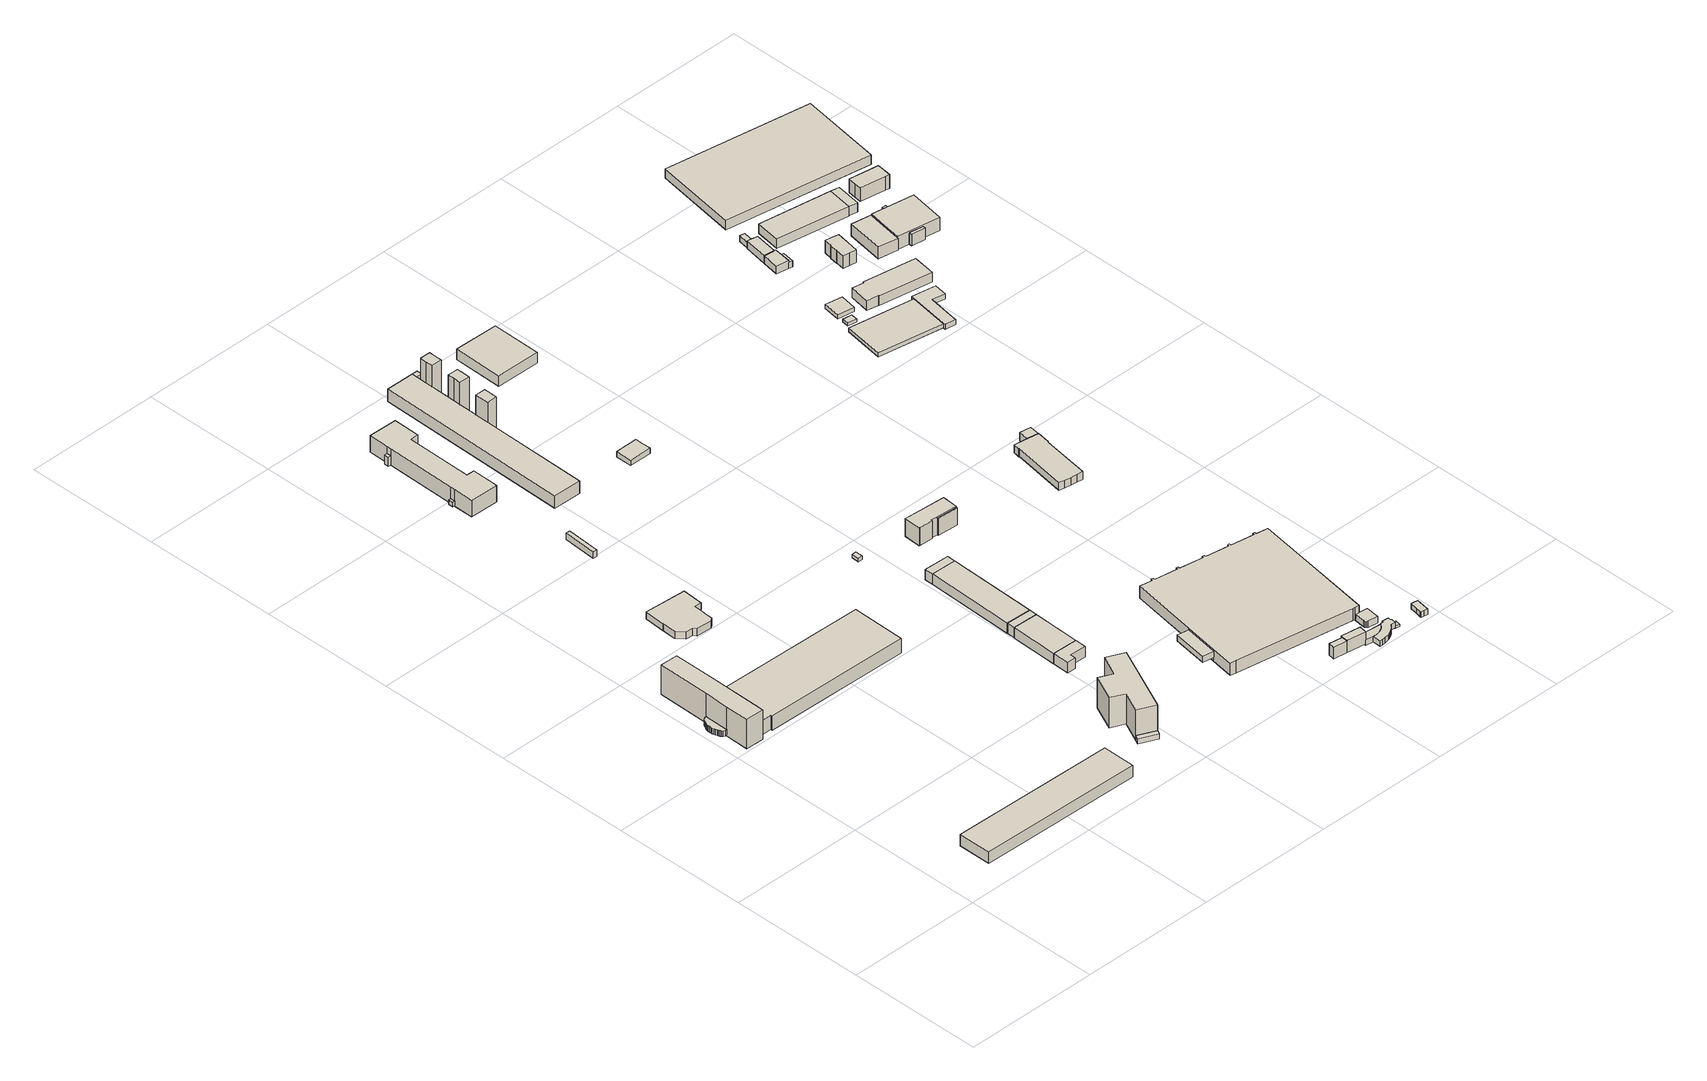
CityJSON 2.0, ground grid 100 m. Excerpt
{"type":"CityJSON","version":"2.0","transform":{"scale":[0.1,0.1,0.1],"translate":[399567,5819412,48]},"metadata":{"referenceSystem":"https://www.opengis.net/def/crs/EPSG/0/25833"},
"CityObjects":{
"building1":{"type":"Building","attributes":{"Gemeindeschluessel":"11000010","BezugspunktDach":"2200","function":"31001_2100","measuredHeight":8.71,"storeysAboveGround":2},"address":[{"country":"Germany","locality":"Berlin","thoroughfareNumber":"42A (1)","thoroughfareName":"Rhinstraße"}],"geometry":[{"type":"Solid","lod":"1","boundaries":[[[[0,1,2,3]],[[4,5,6,7]],[[4,7,3,2]],[[5,4,2,1]],[[6,5,1,0]],[[7,6,0,3]]]]}]},
"building2":{"type":"Building","attributes":{"Gemeindeschluessel":"11000010","function":"31001_2100"},"address":[{"country":"Germany","locality":"Berlin","thoroughfareNumber":"48","thoroughfareName":"Rhinstraße"}],"children":["building2-1","building2-2","building2-3"]},
"building2-1":{"type":"BuildingPart","attributes":{"BezugspunktDach":"2200","measuredHeight":22.48,"storeysAboveGround":6},"parents":["building2"],"geometry":[{"type":"MultiSurface","lod":"1","boundaries":[[[8,9,10,11,12,13,14,15]],[[16,17,18,19,20,21,22,23]],[[16,23,15,14]],[[17,16,24,25,26,27,28,14,13]],[[18,17,13,12]],[[19,18,12,11]],[[20,19,11,10]],[[29,30,10,9]],[[22,21,9,8]],[[23,22,8,15]],[[28,27,26,25,24]],[[21,20,30,29]]]}]},
"building2-2":{"type":"BuildingPart","attributes":{"BezugspunktDach":"2200","measuredHeight":10.93,"storeysAboveGround":6},"parents":["building2"],"geometry":[{"type":"MultiSurface","lod":"1","boundaries":[[[31,32,33,34,35,36,37,38,30,29]],[[39,40,41,42,43,44,45,46,47,48]],[[39,48,21,20]],[[40,39,30,38]],[[41,40,38,37]],[[42,41,37,36]],[[43,42,36,35]],[[44,43,35,34]],[[45,44,34,33]],[[46,45,33,32]],[[47,46,32,31]],[[48,47,31,29]],[[20,21,29,30]]]}]},
"building2-3":{"type":"BuildingPart","attributes":{"BezugspunktDach":"2200","measuredHeight":4.33,"storeysAboveGround":6},"parents":["building2"],"geometry":[{"type":"Solid","lod":"1","boundaries":[[[[49,50,51,52,53,54,55,56,57,27,26,58,59,60,61,62,63,64,65,66,67,68]],[[69,70,71,72,73,74,75,76,77,78,25,24,79,80,81,82,83,84,85,86,87,88]],[[69,88,68,67]],[[70,69,67,66]],[[71,70,66,65]],[[72,71,65,64]],[[73,72,64,63]],[[74,73,63,62]],[[75,74,62,61]],[[76,75,61,60]],[[77,76,60,59]],[[78,77,59,58]],[[25,78,58,26]],[[79,24,27,57]],[[80,79,57,56]],[[81,80,56,55]],[[82,81,55,54]],[[83,82,54,53]],[[84,83,53,52]],[[85,84,52,51]],[[86,85,51,50]],[[87,86,50,49]],[[88,87,49,68]],[[25,26,27,24]]]]}]},
"building3":{"type":"Building","attributes":{"Gemeindeschluessel":"11000010","BezugspunktDach":"2200","function":"31001_2100","measuredHeight":5.53,"storeysAboveGround":1},"address":[{"country":"Germany","locality":"Berlin","thoroughfareNumber":"52A","thoroughfareName":"Rhinstraße"}],"geometry":[{"type":"Solid","lod":"1","boundaries":[[[[89,90,91,92,93,94,95,96,97,98,99,100,101,102]],[[103,104,105,106,107,108,109,110,111,112,113,114,115,116]],[[103,116,102,101]],[[104,103,101,100]],[[105,104,100,99]],[[106,105,99,98]],[[107,106,98,97]],[[108,107,97,96]],[[109,108,96,95]],[[110,109,95,94]],[[111,110,94,93]],[[112,111,93,92]],[[113,112,92,91]],[[114,113,91,90]],[[115,114,90,89]],[[116,115,89,102]]]]}]},
"building4":{"type":"Building","attributes":{"Gemeindeschluessel":"11000010","BezugspunktDach":"2200","function":"31001_2591","measuredHeight":3.87,"storeysAboveGround":1},"address":[{"country":"Germany","locality":"Berlin","thoroughfareNumber":"48C (4)","thoroughfareName":"Rhinstraße"}],"geometry":[{"type":"Solid","lod":"1","boundaries":[[[[117,118,119,120,121,122]],[[123,124,125,126,127,128]],[[123,128,122,121]],[[124,123,121,120]],[[125,124,120,119]],[[126,125,119,118]],[[127,126,118,117]],[[128,127,117,122]]]]}]},
"building5":{"type":"Building","attributes":{"Gemeindeschluessel":"11000010","BezugspunktDach":"2200","function":"51009_1610","measuredHeight":5.01,"storeysAboveGround":0},"address":[{"country":"Germany","locality":"Berlin"}],"geometry":[{"type":"Solid","lod":"1","boundaries":[[[[129,130,131,132]],[[133,134,135,136]],[[133,136,132,131]],[[134,133,131,130]],[[135,134,130,129]],[[136,135,129,132]]]]}]},
"building6":{"type":"Building","attributes":{"Gemeindeschluessel":"11000010","BezugspunktDach":"2200","function":"31001_2100","measuredHeight":23.17,"storeysAboveGround":1},"address":[{"country":"Germany","locality":"Berlin","thoroughfareNumber":"48C (2)","thoroughfareName":"Rhinstraße"}],"geometry":[{"type":"Solid","lod":"1","boundaries":[[[[137,138,139,140,141,142,143,144]],[[145,146,147,148,149,150,151,152]],[[145,152,144,143]],[[146,145,143,142]],[[147,146,142,141]],[[148,147,141,140]],[[149,148,140,139]],[[150,149,139,138]],[[151,150,138,137]],[[152,151,137,144]]]]}]},
"building7":{"type":"Building","attributes":{"Gemeindeschluessel":"11000010","function":"31001_2100"},"address":[{"country":"Germany","locality":"Berlin","thoroughfareNumber":"64 (2)","thoroughfareName":"Rhinstraße"}],"children":["building7-1","building7-2","building7-3"]},
"building7-1":{"type":"BuildingPart","attributes":{"BezugspunktDach":"2200","measuredHeight":12.65,"storeysAboveGround":3},"parents":["building7"],"geometry":[{"type":"MultiSurface","lod":"1","boundaries":[[[153,154,155,156,157,158,159,160,161,162,163,164]],[[165,166,167,168,169,170,171,172,173,174,175,176]],[[165,176,164,163]],[[166,165,177,178,179,180,163,162]],[[167,166,162,161]],[[181,182,183,184,168,167,161,160]],[[169,168,160,159]],[[170,169,159,158]],[[171,170,158,157]],[[172,171,157,156]],[[173,172,156,155]],[[174,173,155,154]],[[175,174,154,153]],[[176,175,153,164]],[[180,179,178,177]],[[184,183,182,181]]]}]},
"building7-2":{"type":"BuildingPart","attributes":{"BezugspunktDach":"2200","measuredHeight":6.98,"storeysAboveGround":3},"parents":["building7"],"geometry":[{"type":"Solid","lod":"1","boundaries":[[[[182,181,185,186]],[[187,184,183,188]],[[187,188,186,185]],[[184,187,185,181]],[[188,183,182,186]],[[184,181,182,183]]]]}]},
"building7-3":{"type":"BuildingPart","attributes":{"BezugspunktDach":"2200","measuredHeight":3.4,"storeysAboveGround":3},"parents":["building7"],"geometry":[{"type":"MultiSurface","lod":"1","boundaries":[[[180,179,189,190]],[[191,178,177,192]],[[191,192,190,189]],[[178,191,189,179]],[[192,177,180,190]],[[193,177,178,194,179,180]]]}]},
"building8":{"type":"Building","attributes":{"Gemeindeschluessel":"11000010","function":"31001_2100"},"address":[{"country":"Germany","locality":"Berlin","thoroughfareNumber":"48C (1)","thoroughfareName":"Rhinstraße"}],"children":["building8-1","building8-2","building8-3","building8-4","building8-5"]},
"building8-1":{"type":"BuildingPart","attributes":{"BezugspunktDach":"2200","measuredHeight":8.04,"storeysAboveGround":2},"parents":["building8"],"geometry":[{"type":"MultiSurface","lod":"1","boundaries":[[[195,196,197,198,199,200]],[[201,202,203,204,205,206]],[[201,206,200,199]],[[199,207,199,198]],[[203,202,198,197]],[[204,203,197,196]],[[205,204,196,195]],[[206,205,195,200]],[[202,201,207,199,198]]]}]},
"building8-2":{"type":"BuildingPart","attributes":{"BezugspunktDach":"2200","measuredHeight":8.04,"storeysAboveGround":2},"parents":["building8"],"geometry":[{"type":"MultiSurface","lod":"1","boundaries":[[[208,209,210,211]],[[212,213,214,215]],[[212,215,211,210]],[[214,213,209,208]],[[215,214,208,216,217]],[[212,210,209,213]],[[217,216,208,211]]]}]},
"building8-3":{"type":"BuildingPart","attributes":{"BezugspunktDach":"2200","measuredHeight":8.16,"storeysAboveGround":2},"parents":["building8"],"geometry":[{"type":"MultiSurface","lod":"1","boundaries":[[[198,218,219,199]],[[220,221,222,223]],[[220,223,199,219]],[[221,220,219,224,225]],[[222,221,218,198]],[[223,222,198,202,201,199]],[[225,224,219,218]],[[199,201,202,198]]]}]},
"building8-4":{"type":"BuildingPart","attributes":{"BezugspunktDach":"2200","measuredHeight":7.79,"storeysAboveGround":2},"parents":["building8"],"geometry":[{"type":"Solid","lod":"1","boundaries":[[[[218,208,211,219]],[[217,216,225,224]],[[217,224,219,211]],[[225,216,208,218]],[[217,211,208,216]],[[224,225,218,219]]]]}]},
"building8-5":{"type":"BuildingPart","attributes":{"BezugspunktDach":"2200","measuredHeight":8.05,"storeysAboveGround":2},"parents":["building8"],"geometry":[{"type":"Solid","lod":"1","boundaries":[[[[209,226,227,210]],[[228,229,213,212]],[[228,212,210,227]],[[229,228,227,226]],[[213,229,226,209]],[[212,213,209,210]]]]}]},
"building9":{"type":"Building","attributes":{"Gemeindeschluessel":"11000010","function":"31001_2100"},"address":[{"country":"Germany","locality":"Berlin","thoroughfareNumber":"64 (1)","thoroughfareName":"Rhinstraße"}],"children":["building9-1","building9-2","building9-3","building9-4","building9-5"]},
"building9-1":{"type":"BuildingPart","attributes":{"BezugspunktDach":"2200","measuredHeight":9.42,"storeysAboveGround":1},"parents":["building9"],"geometry":[{"type":"MultiSurface","lod":"1","boundaries":[[[230,231,232,233,234,235,236,237,238,239,240,241,242,243]],[[244,245,246,247,248,249,250,251,252,253,254,255,256,257]],[[244,257,243,242]],[[245,244,242,241]],[[247,246,240,239]],[[250,249,237,236]],[[252,251,235,234]],[[253,252,234,233]],[[255,254,232,231]],[[256,255,231,230]],[[257,256,230,243]],[[246,245,241,240]],[[248,247,239,238]],[[249,258,259,237]],[[238,259,258,248]],[[251,260,261,235]],[[250,236,261,260]],[[254,253,233,232]]]}]},
"building9-2":{"type":"BuildingPart","attributes":{"BezugspunktDach":"2200","measuredHeight":9.42,"storeysAboveGround":1},"parents":["building9"],"geometry":[{"type":"Solid","lod":"1","boundaries":[[[[262,263,241,240]],[[245,264,265,246]],[[264,245,241,263]],[[265,264,263,262]],[[246,265,262,240]],[[245,246,240,241]]]]}]},
"building9-3":{"type":"BuildingPart","attributes":{"BezugspunktDach":"2200","measuredHeight":30.3,"storeysAboveGround":1},"parents":["building9"],"geometry":[{"type":"MultiSurface","lod":"1","boundaries":[[[266,267,268,269,270,271,272]],[[260,250,273,274,275,276,251]],[[261,235,272,271]],[[236,261,260,271,270]],[[273,250,270,269]],[[274,273,269,268]],[[275,274,268,267]],[[276,275,267,266]],[[251,276,266,272]],[[260,251,235,261]],[[250,277,260,261,236]]]}]},
"building9-4":{"type":"BuildingPart","attributes":{"BezugspunktDach":"2200","measuredHeight":25.52,"storeysAboveGround":1},"parents":["building9"],"geometry":[{"type":"MultiSurface","lod":"1","boundaries":[[[278,279,280,281,282,283,284,285]],[[253,252,286,287,288,289,255,254]],[[253,233,232,285,284]],[[252,253,284,283]],[[286,252,283,282]],[[287,286,282,281]],[[288,287,281,280]],[[289,288,280,279]],[[255,289,279,278]],[[254,255,278,285]],[[254,232,233,253]]]}]},
"building9-5":{"type":"BuildingPart","attributes":{"BezugspunktDach":"2200","measuredHeight":28.21,"storeysAboveGround":1},"parents":["building9"],"geometry":[{"type":"MultiSurface","lod":"1","boundaries":[[[290,291,292,293,294,295,296,297]],[[258,248,247,298,299,300,301,249]],[[259,237,297,296]],[[238,259,258,296,295]],[[247,239,238,295,294]],[[298,247,294,293]],[[299,298,293,292]],[[300,299,292,291]],[[301,300,291,290]],[[249,301,290,297]],[[249,237,297]],[[258,249,237,259]],[[248,302,258,259,238]],[[248,238,239,247]]]}]},
"building10":{"type":"Building","attributes":{"Gemeindeschluessel":"11000010","BezugspunktDach":"2200","function":"31001_2100","measuredHeight":3.22,"storeysAboveGround":1},"address":[{"country":"Germany","locality":"Berlin","thoroughfareNumber":"48C (3)","thoroughfareName":"Rhinstraße"}],"geometry":[{"type":"Solid","lod":"1","boundaries":[[[[303,304,305,306,307]],[[308,309,310,311,312]],[[308,312,307,306]],[[309,308,306,305]],[[310,309,305,304]],[[311,310,304,303]],[[312,311,303,307]]]]}]},
"building11":{"type":"Building","attributes":{"Gemeindeschluessel":"11000010","BezugspunktDach":"2200","function":"51009_1610","measuredHeight":8.39,"storeysAboveGround":0},"address":[{"country":"Germany","locality":"Berlin"}],"geometry":[{"type":"Solid","lod":"1","boundaries":[[[[313,314,315,316]],[[317,318,319,320]],[[317,320,316,315]],[[318,317,315,314]],[[319,318,314,313]],[[320,319,313,316]]]]}]},
"building12":{"type":"Building","attributes":{"Gemeindeschluessel":"11000010","BezugspunktDach":"2200","function":"51009_1610","measuredHeight":4.75,"storeysAboveGround":0},"address":[{"country":"Germany","locality":"Berlin"}],"geometry":[{"type":"Solid","lod":"1","boundaries":[[[[321,322,323,324]],[[325,326,327,328]],[[325,328,324,323]],[[326,325,323,322]],[[327,326,322,321]],[[328,327,321,324]]]]}]},
"building13":{"type":"Building","attributes":{"Gemeindeschluessel":"11000010","BezugspunktDach":"2200","function":"51009_1610","measuredHeight":6.12,"storeysAboveGround":0},"address":[{"country":"Germany","locality":"Berlin"}],"geometry":[{"type":"Solid","lod":"1","boundaries":[[[[329,330,331,332,333]],[[334,335,336,337,338]],[[334,338,333,332]],[[335,334,332,331]],[[336,335,331,330]],[[337,336,330,329]],[[338,337,329,333]]]]}]},
"building14":{"type":"Building","attributes":{"Gemeindeschluessel":"11000010","BezugspunktDach":"2200","function":"31001_2000","measuredHeight":4.99,"storeysAboveGround":1},"address":[{"country":"Germany","locality":"Berlin","thoroughfareNumber":"64 (7)","thoroughfareName":"Rhinstraße"}],"geometry":[{"type":"Solid","lod":"1","boundaries":[[[[339,340,341,342,343]],[[344,345,346,347,348]],[[344,348,343,342]],[[345,344,342,341]],[[346,345,341,340]],[[347,346,340,339]],[[348,347,339,343]]]]}]},
"building15":{"type":"Building","attributes":{"Gemeindeschluessel":"11000010","BezugspunktDach":"2200","function":"51009_1610","measuredHeight":5.95,"storeysAboveGround":0},"address":[{"country":"Germany","locality":"Berlin"}],"geometry":[{"type":"Solid","lod":"1","boundaries":[[[[349,350,351,352,353]],[[354,355,356,357,358]],[[354,358,353,352]],[[355,354,352,351]],[[356,355,351,350]],[[357,356,350,349]],[[358,357,349,353]]]]}]},
"building16":{"type":"Building","attributes":{"Gemeindeschluessel":"11000010","function":"31001_2100"},"address":[{"country":"Germany","locality":"Berlin","thoroughfareNumber":"48C","thoroughfareName":"Rhinstraße"}],"children":["building16-1","building16-2"]},
"building16-1":{"type":"BuildingPart","attributes":{"BezugspunktDach":"2200","measuredHeight":14.35,"storeysAboveGround":4},"parents":["building16"],"geometry":[{"type":"MultiSurface","lod":"1","boundaries":[[[359,360,361,362,363,364,365,366,367,368,369]],[[370,371,372,373,374,375,376,377,378,379,380]],[[370,380,369,368]],[[371,370,368,367]],[[372,371,367,366]],[[373,372,366,365]],[[374,373,365,364]],[[375,374,364,363]],[[381,382,375,363,362]],[[377,376,362,361]],[[378,377,361,360]],[[379,378,360,359]],[[380,379,359,369]],[[376,375,382,381]]]}]},
"building16-2":{"type":"BuildingPart","attributes":{"BezugspunktDach":"2200","measuredHeight":13.23,"storeysAboveGround":4},"parents":["building16"],"geometry":[{"type":"MultiSurface","lod":"1","boundaries":[[[383,384,381,385]],[[376,374,386,387]],[[376,387,385,381]],[[376,381,382,375,374]],[[386,374,384,383]],[[387,386,383,385]],[[374,375,382,384]]]}]},
"building17":{"type":"Building","attributes":{"Gemeindeschluessel":"11000010","BezugspunktDach":"2200","function":"31001_2580","measuredHeight":8.12,"storeysAboveGround":1},"address":[{"country":"Germany","locality":"Berlin","thoroughfareNumber":"60 (1)","thoroughfareName":"Rhinstraße"}],"geometry":[{"type":"Solid","lod":"1","boundaries":[[[[388,389,390,391]],[[392,393,394,395]],[[392,395,391,390]],[[393,392,390,389]],[[394,393,389,388]],[[395,394,388,391]]]]}]},
"building18":{"type":"Building","attributes":{"Gemeindeschluessel":"11000010","BezugspunktDach":"2200","function":"31001_2100","measuredHeight":10.46,"storeysAboveGround":1},"address":[{"country":"Germany","locality":"Berlin","thoroughfareNumber":"41, 43","thoroughfareName":"Zur Alten Börse"}],"geometry":[{"type":"Solid","lod":"1","boundaries":[[[[396,397,398,399,400,401,402,403,404,405,406,407,408,409,410,411,412,413,414,415,416,417,418,419,420,421,422,423,424,425,426]],[[427,428,429,430,431,432,433,434,435,436,437,438,439,440,441,442,443,444,445,446,447,448,449,450,451,452,453,454,455,456,457]],[[427,457,426,425]],[[428,427,425,424]],[[429,428,424,423]],[[430,429,423,422]],[[431,430,422,421]],[[432,431,421,420]],[[433,432,420,419]],[[434,433,419,418]],[[435,434,418,417]],[[436,435,417,416]],[[437,436,416,415]],[[438,437,415,414]],[[439,438,414,413]],[[440,439,413,412]],[[441,440,412,411]],[[442,441,411,410]],[[443,442,410,409]],[[444,443,409,408]],[[445,444,408,407]],[[446,445,407,406]],[[447,446,406,405]],[[448,447,405,404]],[[449,448,404,403]],[[450,449,403,402]],[[451,450,402,401]],[[452,451,401,400]],[[453,452,400,399]],[[454,453,399,398]],[[455,454,398,397]],[[456,455,397,396]],[[457,456,396,426]]]]}]},
"building19":{"type":"Building","attributes":{"Gemeindeschluessel":"11000010","function":"31001_2000"},"address":[{"country":"Germany","locality":"Berlin","thoroughfareNumber":"41 (2)","thoroughfareName":"Zur Alten Börse"}],"children":["building19-1","building19-2","building19-3","building19-4"]},
"building19-1":{"type":"BuildingPart","attributes":{"BezugspunktDach":"2200","measuredHeight":4.21,"storeysAboveGround":2},"parents":["building19"],"geometry":[{"type":"Solid","lod":"1","boundaries":[[[[458,459,460,461,462,463,464,465,466,467,468,469,470,471,472,473,474,475,476,477,478,479,480,481,482,483,484,485]],[[486,487,488,489,490,491,492,493,494,495,496,497,498,499,500,501,502,503,504,505,506,507,508,509,510,511,512,513]],[[497,496,474,473]],[[498,497,473,472]],[[499,498,472,471]],[[500,499,471,470]],[[501,500,470,469]],[[502,501,469,468]],[[503,502,468,467]],[[504,503,467,466]],[[505,504,466,465]],[[506,505,465,464]],[[507,506,464,463]],[[508,507,463,462]],[[509,508,462,461]],[[510,509,461,460]],[[511,510,460,459]],[[512,511,459,458]],[[513,512,458,485]],[[486,513,485,484]],[[486,484,483,487]],[[487,483,482,488]],[[489,488,482,481]],[[490,489,481,480]],[[490,480,479,491]],[[491,479,478,492]],[[493,492,478,477]],[[494,493,477,476]],[[495,494,476,475]],[[496,495,475,474]]]]}]},
"building19-2":{"type":"BuildingPart","attributes":{"BezugspunktDach":"2200","measuredHeight":4.24,"storeysAboveGround":2},"parents":["building19"],"geometry":[{"type":"MultiSurface","lod":"1","boundaries":[[[485,484,483,482,481,480,479,478,477,476,475,474,514,515,516]],[[517,518,496,495,494,493,492,491,490,489,488,487,486,513,519]],[[517,519,520,521]],[[518,517,515,514]],[[496,518,514,474]],[[496,474,496,495]],[[490,491,490,522]],[[489,490,480,490,489,481]],[[488,489,488,482]],[[487,483,487,486]],[[486,484,486,513]],[[519,513,485,516]],[[521,520,516,515]],[[495,496,474,475,523]],[[494,495,475,476]],[[493,494,476,477]],[[492,493,477,478]],[[491,492,478,479]],[[522,490,491,479,480]],[[481,482,488,489]],[[487,488,482,483]],[[486,487,483,484]],[[486,484,485,513]]]}]},
"building19-3":{"type":"BuildingPart","attributes":{"BezugspunktDach":"2200","measuredHeight":10.61,"storeysAboveGround":2},"parents":["building19"],"geometry":[{"type":"MultiSurface","lod":"1","boundaries":[[[524,525,526,527]],[[528,521,520,529]],[[528,530,531,532,533,534,527,526]],[[521,528,526,525]],[[516,515,521,525,524]],[[529,520,524,527]],[[535,533,532,531,530]],[[535,529,536,534,533]],[[520,521,515,516]]]}]},
"building19-4":{"type":"BuildingPart","attributes":{"BezugspunktDach":"2200","measuredHeight":9.82,"storeysAboveGround":2},"parents":["building19"],"geometry":[{"type":"MultiSurface","lod":"1","boundaries":[[[534,533,532,537,538]],[[539,531,535,529,540]],[[539,540,538,537]],[[531,539,537,532]],[[540,529,534,538]],[[535,531,532,533]],[[541,529,535,533,534]]]}]},
"building20":{"type":"Building","attributes":{"Gemeindeschluessel":"11000010","BezugspunktDach":"2200","function":"31001_2100","measuredHeight":4.87,"storeysAboveGround":1},"address":[{"country":"Germany","locality":"Berlin","thoroughfareNumber":"41 (1)","thoroughfareName":"Zur Alten Börse"}],"geometry":[{"type":"Solid","lod":"1","boundaries":[[[[542,543,544,545,546,547,548,549]],[[550,551,552,553,554,555,556,557]],[[550,557,549,548]],[[551,550,548,547]],[[552,551,547,546]],[[553,552,546,545]],[[554,553,545,544]],[[555,554,544,543]],[[556,555,543,542]],[[557,556,542,549]]]]}]},
"building21":{"type":"Building","attributes":{"Gemeindeschluessel":"11000010","BezugspunktDach":"2200","function":"51009_1610","measuredHeight":1.68,"storeysAboveGround":0},"address":[{"country":"Germany","locality":"Berlin"}],"geometry":[{"type":"Solid","lod":"1","boundaries":[[[[558,559,560,561,562]],[[563,564,565,566,567]],[[563,567,562,561]],[[564,563,561,560]],[[565,564,560,559]],[[566,565,559,558]],[[567,566,558,562]]]]}]},
"building22":{"type":"Building","attributes":{"Gemeindeschluessel":"11000010","BezugspunktDach":"2200","function":"31001_2000","measuredHeight":4.36,"storeysAboveGround":1},"address":[{"country":"Germany","locality":"Berlin","thoroughfareNumber":"40","thoroughfareName":"Zur Alten Börse"}],"geometry":[{"type":"Solid","lod":"1","boundaries":[[[[568,569,570,571,572,573,574,575]],[[576,577,578,579,580,581,582,583]],[[576,583,575,574]],[[577,576,574,573]],[[578,577,573,572]],[[579,578,572,571]],[[580,579,571,570]],[[581,580,570,569]],[[582,581,569,568]],[[583,582,568,575]]]]}]},
"building23":{"type":"Building","attributes":{"Gemeindeschluessel":"11000010","function":"31001_9998"},"address":[{"country":"Germany","locality":"Berlin","thoroughfareNumber":"49","thoroughfareName":"Zur Alten Börse"}],"children":["building23-1","building23-2"]},
"building23-1":{"type":"BuildingPart","attributes":{"BezugspunktDach":"2200","measuredHeight":7.13,"storeysAboveGround":1},"parents":["building23"],"geometry":[{"type":"Solid","lod":"1","boundaries":[[[[584,585,586,587,588,589,590,591,592,593,594,595,596,597]],[[598,599,600,601,602,603,604,605,606,607,608,609,610,611]],[[598,611,597,596]],[[599,598,596,595]],[[600,599,595,594]],[[601,600,594,593]],[[602,601,593,592]],[[604,603,591,590]],[[605,604,590,589]],[[606,605,589,588]],[[607,606,588,587]],[[608,607,587,586]],[[609,608,586,585]],[[610,609,585,584]],[[611,610,584,597]],[[603,602,592,591]]]]}]},
"building23-2":{"type":"BuildingPart","attributes":{"BezugspunktDach":"2200","measuredHeight":6.3,"storeysAboveGround":1},"parents":["building23"],"geometry":[{"type":"MultiSurface","lod":"1","boundaries":[[[612,613,614,615]],[[616,617,603,602]],[[616,602,615,614]],[[617,616,614,613]],[[603,617,613,612]],[[592,591,612,615]],[[602,603,591,592]]]}]},
"building24":{"type":"Building","attributes":{"Gemeindeschluessel":"11000010","BezugspunktDach":"2200","function":"51009_1610","measuredHeight":2.23,"storeysAboveGround":0},"address":[{"country":"Germany","locality":"Berlin"}],"geometry":[{"type":"Solid","lod":"1","boundaries":[[[[618,619,620,621]],[[622,623,624,625]],[[622,625,621,620]],[[623,622,620,619]],[[624,623,619,618]],[[625,624,618,621]]]]}]},
"building25":{"type":"Building","attributes":{"Gemeindeschluessel":"11000010","BezugspunktDach":"2200","function":"31001_2143","measuredHeight":3,"storeysAboveGround":1},"address":[{"country":"Germany","locality":"Berlin","thoroughfareNumber":"55 (1)","thoroughfareName":"Zur Alten Börse"}],"geometry":[{"type":"Solid","lod":"1","boundaries":[[[[626,627,628,629]],[[630,631,632,633]],[[630,633,629,628]],[[631,630,628,627]],[[632,631,627,626]],[[633,632,626,629]]]]}]},
"building26":{"type":"Building","attributes":{"Gemeindeschluessel":"11000010","BezugspunktDach":"2200","function":"31001_2010","measuredHeight":3.15,"storeysAboveGround":1},"address":[{"country":"Germany","locality":"Berlin","thoroughfareNumber":"69","thoroughfareName":"Zur Alten Börse"}],"geometry":[{"type":"Solid","lod":"1","boundaries":[[[[634,635,636,637]],[[638,639,640,641]],[[638,641,637,636]],[[639,638,636,635]],[[640,639,635,634]],[[641,640,634,637]]]]}]},
"building27":{"type":"Building","attributes":{"Gemeindeschluessel":"11000010","function":"31001_2120"},"address":[{"country":"Germany","locality":"Berlin","thoroughfareNumber":"73","thoroughfareName":"Zur Alten Börse"}],"children":["building27-1","building27-2","building27-3"]},
"building27-1":{"type":"BuildingPart","attributes":{"BezugspunktDach":"2200","measuredHeight":6.45,"storeysAboveGround":1},"parents":["building27"],"geometry":[{"type":"MultiSurface","lod":"1","boundaries":[[[642,643,644,645,646,647]],[[648,649,650,651,652,653]],[[648,653,647,646]],[[649,648,646,645]],[[650,649,645,644]],[[651,650,644,643]],[[654,655,643,642]],[[656,654,652,642,647]],[[652,651,655,654]],[[653,652,654,656]]]}]},
"building27-2":{"type":"BuildingPart","attributes":{"BezugspunktDach":"2200","measuredHeight":4.53,"storeysAboveGround":1},"parents":["building27"],"geometry":[{"type":"Solid","lod":"1","boundaries":[[[[657,658,659,660]],[[661,662,663,664]],[[662,661,659,658]],[[663,662,658,657]],[[664,663,657,660]],[[661,664,660,659]]]]}]},
"building27-3":{"type":"BuildingPart","attributes":{"BezugspunktDach":"2200","measuredHeight":6.49,"storeysAboveGround":1},"parents":["building27"],"geometry":[{"type":"MultiSurface","lod":"1","boundaries":[[[665,666,656,667]],[[653,668,664,669]],[[653,669,667,656]],[[668,651,655,666]],[[660,659,661,670,668,666,665]],[[669,664,665,667]],[[652,654,655,651]],[[653,656,654,652]],[[664,670,661,659,660]]]}]},
"building28":{"type":"Building","attributes":{"Gemeindeschluessel":"11000010","BezugspunktDach":"2200","function":"31001_2100","measuredHeight":3.73,"storeysAboveGround":2},"address":[{"country":"Germany","locality":"Berlin","thoroughfareNumber":"55","thoroughfareName":"Zur Alten Börse"}],"geometry":[{"type":"Solid","lod":"1","boundaries":[[[[671,672,673,674,675,676,677,678,679,680]],[[632,631,681,682,683,684,685,686,687,688]],[[632,688,680,679]],[[631,632,679,678]],[[681,631,678,677]],[[682,681,677,676]],[[683,682,676,675]],[[684,683,675,674]],[[685,684,674,673]],[[686,685,673,672]],[[687,686,672,671]],[[688,687,671,680]]]]}]},
"building29":{"type":"Building","attributes":{"Gemeindeschluessel":"11000010","BezugspunktDach":"2200","function":"51009_1610","measuredHeight":4.57,"storeysAboveGround":0},"address":[{"country":"Germany","locality":"Berlin"}],"geometry":[{"type":"Solid","lod":"1","boundaries":[[[[689,690,691,692]],[[693,694,695,696]],[[693,696,692,691]],[[694,693,691,690]],[[695,694,690,689]],[[696,695,689,692]]]]}]},
"building30":{"type":"Building","attributes":{"Gemeindeschluessel":"11000010","BezugspunktDach":"2200","function":"31001_2100","measuredHeight":7.39,"storeysAboveGround":2},"address":[{"country":"Germany","locality":"Berlin","thoroughfareNumber":"63, 65","thoroughfareName":"Zur Alten Börse"}],"geometry":[{"type":"Solid","lod":"1","boundaries":[[[[697,698,699,700,701,702,703,704]],[[705,706,707,708,709,710,711,712]],[[705,712,704,703]],[[706,705,703,702]],[[707,706,702,701]],[[708,707,701,700]],[[709,708,700,699]],[[710,709,699,698]],[[711,710,698,697]],[[712,711,697,704]]]]}]},
"building31":{"type":"Building","attributes":{"Gemeindeschluessel":"11000010","BezugspunktDach":"2200","function":"31001_2020","measuredHeight":10.25,"storeysAboveGround":2},"address":[{"country":"Germany","locality":"Berlin","thoroughfareNumber":"61","thoroughfareName":"Zur Alten Börse"}],"geometry":[{"type":"Solid","lod":"1","boundaries":[[[[713,714,715,716,717,718,719,720,721,722]],[[723,724,725,726,727,728,729,730,731,732]],[[723,732,722,721]],[[724,723,721,720]],[[725,724,720,719]],[[726,725,719,718]],[[727,726,718,717]],[[728,727,717,716]],[[729,728,716,715]],[[730,729,715,714]],[[731,730,714,713]],[[732,731,713,722]]]]}]},
"building32":{"type":"Building","attributes":{"Gemeindeschluessel":"11000010","function":"31001_2120"},"address":[{"country":"Germany","locality":"Berlin","thoroughfareNumber":"75","thoroughfareName":"Zur Alten Börse"}],"children":["building32-1","building32-2"]},
"building32-1":{"type":"BuildingPart","attributes":{"BezugspunktDach":"2200","measuredHeight":7.06,"storeysAboveGround":2},"parents":["building32"],"geometry":[{"type":"Solid","lod":"1","boundaries":[[[[733,734,735,736]],[[737,738,739,740]],[[738,737,735,734]],[[739,738,734,733]],[[740,739,733,736]],[[737,740,736,735]]]]}]},
"building32-2":{"type":"BuildingPart","attributes":{"BezugspunktDach":"2200","measuredHeight":7.29,"storeysAboveGround":2},"parents":["building32"],"geometry":[{"type":"Solid","lod":"1","boundaries":[[[[736,735,741,742]],[[743,744,745,746]],[[743,746,742,741]],[[744,743,741,735]],[[745,744,735,736],[737,740,736,735]],[[746,745,736,742]],[[736,740,737,735]]]]}]},
"building33":{"type":"Building","attributes":{"Gemeindeschluessel":"11000010","BezugspunktDach":"2200","function":"51009_1610","measuredHeight":8.87,"storeysAboveGround":0},"address":[{"country":"Germany","locality":"Berlin"}],"geometry":[{"type":"Solid","lod":"1","boundaries":[[[[747,748,749,750]],[[751,752,753,754]],[[751,754,750,749]],[[752,751,749,748]],[[753,752,748,747]],[[754,753,747,750]]]]}]},
"building34":{"type":"Building","attributes":{"Gemeindeschluessel":"11000010","function":"31001_2080"},"address":[{"country":"Germany","locality":"Berlin","thoroughfareNumber":"59","thoroughfareName":"Zur Alten Börse"}],"children":["building34-1","building34-2"]},
"building34-1":{"type":"BuildingPart","attributes":{"BezugspunktDach":"2200","measuredHeight":11.36,"storeysAboveGround":2},"parents":["building34"],"geometry":[{"type":"MultiSurface","lod":"1","boundaries":[[[755,756,757,758,759]],[[760,761,762,763,764]],[[765,766,764,759,758]],[[762,761,757,756]],[[763,762,756,755]],[[764,763,755,759]],[[760,764,766,765]],[[767,760,765,768,761]]]}]},
"building34-2":{"type":"BuildingPart","attributes":{"BezugspunktDach":"2200","measuredHeight":9.04,"storeysAboveGround":2},"parents":["building34"],"geometry":[{"type":"MultiSurface","lod":"1","boundaries":[[[769,766,768,770,771,772]],[[773,774,761,764,775,776]],[[773,776,772,771]],[[774,773,771,770]],[[761,774,770,768]],[[775,764,766,769]],[[776,775,769,772]],[[764,760,765,766]],[[761,768,765,760]]]}]},
"building35":{"type":"Building","attributes":{"Gemeindeschluessel":"11000010","BezugspunktDach":"2200","function":"51009_1610","measuredHeight":9.66,"storeysAboveGround":0},"address":[{"country":"Germany","locality":"Berlin"}],"geometry":[{"type":"Solid","lod":"1","boundaries":[[[[777,778,779,780]],[[781,782,783,784]],[[781,784,780,779]],[[782,781,779,778]],[[783,782,778,777]],[[784,783,777,780]]]]}]},
"building36":{"type":"Building","attributes":{"Gemeindeschluessel":"11000010","BezugspunktDach":"2200","function":"31001_2120","measuredHeight":7.19,"storeysAboveGround":1},"address":[{"country":"Germany","locality":"Berlin","thoroughfareNumber":"79","thoroughfareName":"Zur Alten Börse"}],"geometry":[{"type":"Solid","lod":"1","boundaries":[[[[785,786,787,788]],[[789,790,791,792]],[[789,792,788,787]],[[790,789,787,786]],[[791,790,786,785]],[[792,791,785,788]]]]}]},
"building37":{"type":"Building","attributes":{"Gemeindeschluessel":"11000010","BezugspunktDach":"2200","function":"31001_2020","measuredHeight":12.02,"storeysAboveGround":2},"address":[{"country":"Germany","locality":"Berlin","thoroughfareNumber":"77","thoroughfareName":"Zur Alten Börse"}],"geometry":[{"type":"Solid","lod":"1","boundaries":[[[[793,794,795,796,797,798]],[[799,800,801,802,803,804]],[[799,804,798,797]],[[800,799,797,796]],[[801,800,796,795]],[[802,801,795,794]],[[803,802,794,793]],[[804,803,793,798]]]]}]}
},
"vertices":[
[1513,136,134],[1517,378,134],[302,401,134],[300,157,134],[302,401,46],[1517,378,46],[1513,136,46],[300,157,46],
[193,1977,276],[193,2017,276],[200,2415,276],[202,2719,276],[72,2722,276],[65,2331,276],[62,2152,276],[59,1980,276],[62,2152,51],[65,2331,51],[72,2722,51],[202,2719,51],[200,2415,51],[193,2017,51],[193,1977,51],[59,1980,51],[62,2152,58],[65,2331,58],[65,2331,101],[62,2152,101],[62,2152,82],[193,2017,154],[200,2415,154],
[301,2015,154],[301,2005,154],[1387,1984,154],[1395,2380,154],[309,2402,154],[309,2399,154],[258,2399,154],[258,2414,154],[200,2415,44],[258,2414,44],[258,2399,44],[309,2399,44],[309,2402,44],[1395,2380,44],[1387,1984,44],[301,2005,44],[301,2015,44],[193,2017,44],
[10,2223,101],[12,2211,101],[15,2200,101],[19,2189,101],[23,2181,101],[27,2173,101],[32,2166,101],[37,2159,101],[52,2152,101],[57,2331,101],[40,2322,101],[34,2315,101],[29,2307,101],[25,2300,101],[21,2291,101],[16,2281,101],[13,2269,101],[11,2258,101],[9,2246,101],[9,2235,101],[9,2246,58],[11,2258,58],[13,2269,58],[16,2281,58],[21,2291,58],[25,2300,58],[29,2307,58],[34,2315,58],[40,2322,58],[57,2331,58],[52,2152,58],[37,2159,58],[32,2166,58],[27,2173,58],[23,2181,58],[19,2189,58],[15,2200,58],[12,2211,58],[10,2223,58],[9,2235,58],
[562,2994,105],[612,2991,105],[631,2970,105],[743,2963,105],[765,2981,105],[769,3050,105],[770,3050,105],[775,3133,105],[825,3130,105],[835,3284,105],[531,3304,105],[521,3149,105],[522,3149,105],[515,3047,105],[522,3149,50],[521,3149,50],[531,3304,50],[835,3284,50],[825,3130,50],[775,3133,50],[770,3050,50],[769,3050,50],[765,2981,50],[743,2963,50],[631,2970,50],[612,2991,50],[562,2994,50],[515,3047,50],
[1761,341,86],[1887,283,86],[1887,282,86],[1902,313,86],[1775,372,86],[1760,341,86],[1775,372,48],[1902,313,48],[1887,282,48],[1887,283,48],[1761,341,48],[1760,341,48],
[752,3945,101],[768,4192,101],[739,4194,101],[723,3947,101],[739,4194,51],[768,4192,51],[752,3945,51],[723,3947,51],
[1847,526,282],[1775,372,282],[1902,313,282],[2133,810,282],[2007,869,282],[1935,715,282],[1836,761,282],[1748,572,282],[1836,761,50],[1935,715,50],[2007,869,50],[2133,810,50],[1902,313,50],[1775,372,50],[1847,526,50],[1748,572,50],
[711,4759,169],[715,4955,169],[656,4956,169],[665,5444,169],[724,5443,169],[728,5638,169],[518,5642,169],[515,5496,169],[515,5462,169],[505,4942,169],[504,4907,169],[501,4763,169],[504,4907,42],[505,4942,42],[515,5462,42],[515,5496,42],[518,5642,42],[728,5638,42],[724,5443,42],[665,5444,42],[656,4956,42],[715,4955,42],[711,4759,42],[501,4763,42],[504,4907,48],[505,4942,48],[505,4942,82],[504,4907,82],[515,5496,116],[515,5462,116],[515,5462,46],[515,5496,46],
[493,5496,116],[492,5462,116],[493,5496,46],[492,5462,46],
[485,4942,82],[484,4907,82],[485,4942,48],[484,4907,48],[504,4907,65],[505,4942,65],
[2018,1128,127],[2020,1168,127],[2139,1165,127],[2142,1247,127],[1958,1252,127],[1954,1130,127],[1958,1252,47],[2142,1247,47],[2139,1165,47],[2020,1168,47],[2018,1128,47],[1954,1130,47],[1958,1252,87],
[2155,1654,127],[2176,2314,127],[1992,2319,127],[1971,1660,127],[1992,2319,47],[2176,2314,47],[2155,1654,47],[1971,1660,47],[2155,1654,49],[1971,1660,49],
[2153,1594,127],[1969,1600,127],[1969,1600,46],[2153,1594,46],[2142,1247,46],[1958,1252,46],[1969,1600,49],[2153,1594,49],
[2178,2375,127],[1994,2381,127],[1994,2381,47],[2178,2375,47],
[1122,4460,138],[1138,5259,138],[1137,5259,138],[1139,5360,138],[1140,5360,138],[1142,5499,138],[1144,5601,138],[1147,5740,138],[1148,5840,138],[1149,5840,138],[1149,5872,138],[1150,5913,138],[942,5914,138],[914,4463,138],[942,5914,44],[1150,5913,44],[1149,5872,44],[1149,5840,44],[1148,5840,44],[1147,5740,44],[1144,5601,44],[1142,5499,44],[1140,5360,44],[1139,5360,44],[1137,5259,44],[1138,5259,44],[1122,4460,44],[914,4463,44],[1147,5790,44],[1147,5790,138],[1143,5550,44],[1143,5550,138],
[1192,5872,138],[1191,5913,138],[1191,5913,44],[1192,5872,44],
[1219,5497,309],[1220,5548,309],[1221,5599,309],[1202,5600,309],[1144,5601,309],[1143,5550,309],[1142,5499,309],[1202,5600,44],[1221,5599,44],[1220,5548,44],[1219,5497,44],[1144,5593,44],
[1138,5259,291],[1212,5258,291],[1213,5308,291],[1214,5359,291],[1190,5360,291],[1140,5360,291],[1139,5360,291],[1137,5259,291],[1190,5360,44],[1214,5359,44],[1213,5308,44],[1212,5258,44],
[1223,5738,302],[1224,5789,302],[1225,5839,302],[1212,5839,302],[1149,5840,302],[1148,5840,302],[1147,5790,302],[1147,5740,302],[1212,5839,44],[1225,5839,44],[1224,5789,44],[1223,5738,44],[1148,5791,44],
[1860,2787,78],[1863,2843,78],[1847,2843,78],[1830,2843,78],[1828,2788,78],[1830,2843,51],[1847,2843,51],[1863,2843,51],[1860,2787,51],[1828,2788,51],
[1260,5358,113],[1261,5399,113],[1191,5400,113],[1190,5360,113],[1191,5400,46],[1261,5399,46],[1260,5358,46],[1190,5360,46],
[2688,614,89],[2730,871,89],[2647,886,89],[2606,626,89],[2647,886,42],[2730,871,42],[2688,614,42],[2606,626,42],
[1221,5599,107],[1266,5598,107],[1266,5636,107],[1203,5637,107],[1202,5600,107],[1203,5637,46],[1266,5636,46],[1266,5598,46],[1221,5599,46],[1202,5600,46],
[1691,4425,93],[1691,4486,93],[1691,4546,93],[1526,4545,93],[1524,4426,93],[1526,4545,51],[1691,4546,51],[1691,4486,51],[1691,4425,51],[1524,4426,51],
[1225,5839,106],[1270,5838,106],[1271,5874,106],[1213,5875,106],[1212,5839,106],[1213,5875,46],[1271,5874,46],[1270,5838,46],[1225,5839,46],[1212,5839,46],
[2208,2639,187],[2305,2633,187],[2305,2641,187],[2352,2638,187],[2499,2628,187],[2507,2628,187],[2514,2744,187],[2506,2744,187],[2216,2763,187],[2208,2764,187],[2200,2640,187],[2208,2764,49],[2216,2763,49],[2506,2744,49],[2514,2744,49],[2507,2628,49],[2499,2628,49],[2352,2638,49],[2305,2641,49],[2305,2633,49],[2208,2639,49],[2200,2640,49],[2352,2638,181],[2499,2628,181],
[2506,2620,181],[2507,2628,181],[2352,2630,181],[2506,2620,49],[2352,2630,49],
[1841,5534,128],[1847,5898,128],[1522,5904,128],[1516,5540,128],[1522,5904,47],[1847,5898,47],[1841,5534,47],[1516,5540,47],
[2705,440,105],[3565,301,105],[3582,298,105],[3609,294,105],[3756,1216,105],[3714,1222,105],[3671,1229,105],[3672,1244,105],[3658,1246,105],[3656,1232,105],[3484,1259,105],[3485,1274,105],[3470,1276,105],[3468,1262,105],[3297,1289,105],[3299,1303,105],[3282,1306,105],[3281,1292,105],[3106,1320,105],[3108,1334,105],[3093,1336,105],[3091,1323,105],[2919,1350,105],[2921,1364,105],[2907,1366,105],[2904,1353,105],[2853,1361,105],[2810,1368,105],[2730,871,105],[2688,614,105],[2661,447,105],[2688,614,12],[2730,871,12],[2810,1368,12],[2853,1361,12],[2904,1353,12],[2907,1366,12],[2921,1364,12],[2919,1350,12],[3091,1323,12],[3093,1336,12],[3108,1334,12],[3106,1320,12],[3281,1292,12],[3282,1306,12],[3299,1303,12],[3297,1289,12],[3468,1262,12],[3470,1276,12],[3485,1274,12],[3484,1259,12],[3656,1232,12],[3658,1246,12],[3672,1244,12],[3671,1229,12],[3714,1222,12],[3756,1216,12],[3609,294,12],[3582,298,12],[3565,301,12],[2705,440,12],[2661,447,12],
[3507,11,47],[3526,10,47],[3552,14,47],[3589,22,47],[3607,30,47],[3624,38,47],[3640,49,47],[3650,62,47],[3669,79,47],[3700,76,47],[3706,111,47],[3697,113,47],[3700,134,47],[3653,140,47],[3651,128,47],[3631,129,47],[3626,124,47],[3619,114,47],[3610,105,47],[3601,97,47],[3591,90,47],[3580,84,47],[3568,79,47],[3556,75,47],[3544,73,47],[3532,72,47],[3519,72,47],[3507,73,47],[3519,72,5],[3532,72,5],[3544,73,5],[3556,75,5],[3568,79,5],[3580,84,5],[3591,90,5],[3601,97,5],[3610,105,5],[3619,114,5],[3626,124,5],[3631,129,5],[3651,128,5],[3653,140,5],[3700,134,5],[3697,113,5],[3706,111,5],[3700,76,5],[3669,79,5],[3650,62,5],[3640,49,5],[3624,38,5],[3607,30,5],[3589,22,5],[3552,14,5],[3526,10,5],[3507,11,5],[3507,73,5],
[3494,137,47],[3462,139,47],[3454,81,47],[3462,139,5],[3494,137,5],[3454,81,5],[3454,81,13],[3462,139,13],[3568,79,29],[3619,114,14],
[3454,81,107],[3462,139,107],[3322,160,107],[3316,103,107],[3322,160,13],[3316,103,13],[3320,144,13],[3320,148,13],[3320,148,102],[3318,125,102],[3316,103,102],[3318,125,13],[3316,103,81],
[3221,163,102],[3215,118,102],[3221,163,13],[3215,118,13],[3316,103,80],
[3579,198,53],[3588,195,53],[3660,184,53],[3672,285,53],[3609,294,53],[3582,298,53],[3572,218,53],[3571,209,53],[3572,218,5],[3582,298,5],[3609,294,5],[3672,285,5],[3660,184,5],[3588,195,5],[3579,198,5],[3571,209,5],
[3733,69,17],[3739,110,17],[3707,116,17],[3706,111,17],[3700,76,17],[3706,111,0],[3707,116,0],[3739,110,0],[3733,69,0],[3700,76,0],
[3909,35,43],[3933,31,43],[3949,132,43],[3925,136,43],[3901,140,43],[3892,83,43],[3886,46,43],[3885,39,43],[3886,46,2],[3892,83,2],[3901,140,2],[3925,136,2],[3949,132,2],[3933,31,2],[3909,35,2],[3885,39,2],
[3216,2411,112],[3265,2404,112],[3311,2398,112],[3354,2393,112],[3410,2748,112],[3414,2747,112],[3429,2843,112],[3425,2844,112],[3342,2857,112],[3338,2858,112],[3247,2871,112],[3238,2823,112],[3243,2822,112],[3177,2420,112],[3243,2822,52],[3238,2823,52],[3247,2871,52],[3338,2858,52],[3342,2857,52],[3425,2844,52],[3429,2843,52],[3414,2747,52],[3410,2748,52],[3354,2393,52],[3311,2398,52],[3265,2404,52],[3216,2411,52],[3177,2420,52],
[3425,2844,115],[3437,2918,115],[3353,2930,115],[3342,2857,115],[3353,2930,52],[3437,2918,52],
[3479,4443,77],[3486,4492,77],[3420,4501,77],[3413,4453,77],[3420,4501,55],[3486,4492,55],[3479,4443,55],[3413,4453,55],
[3808,4033,84],[3856,4331,84],[3378,4409,84],[3329,4111,84],[3378,4409,54],[3856,4331,54],[3808,4033,54],[3329,4111,54],
[3542,4525,85],[3564,4650,85],[3438,4672,85],[3419,4545,85],[3438,4672,54],[3564,4650,54],[3542,4525,54],[3419,4545,54],
[3538,5245,106],[3576,5241,106],[3603,5410,106],[3566,5417,106],[3529,5425,106],[3499,5250,106],[3529,5425,45],[3566,5417,45],[3603,5410,45],[3576,5241,45],[3538,5245,45],[3499,5250,45],[3538,5245,105],[3576,5241,105],[3499,5250,105],
[3597,5106,90],[3612,5195,90],[3581,5199,90],[3568,5111,90],[3581,5199,45],[3612,5195,45],[3597,5106,45],[3568,5111,45],
[3568,5111,105],[3587,5240,105],[3478,5125,105],[3587,5240,45],[3478,5125,45],[3580,5193,45],
[3884,4002,91],[3885,4005,91],[3883,4005,91],[3921,4241,91],[4018,4223,91],[4034,4321,91],[3859,4350,91],[3856,4331,91],[3808,4033,91],[3805,4014,91],[3859,4350,54],[4034,4321,54],[4018,4223,54],[3921,4241,54],[3883,4005,54],[3885,4005,54],[3884,4002,54],[3805,4014,54],
[3566,5417,94],[3580,5497,94],[3543,5503,94],[3529,5425,94],[3543,5503,49],[3580,5497,49],[3566,5417,49],[3529,5425,49],
[3689,4465,127],[3690,4459,127],[4079,4396,127],[4104,4563,127],[3718,4626,127],[3716,4617,127],[3629,4632,127],[3604,4481,127],[3629,4632,53],[3716,4617,53],[3718,4626,53],[4104,4563,53],[4079,4396,53],[3690,4459,53],[3689,4465,53],[3604,4481,53],
[3840,4860,153],[3889,4853,153],[3918,5034,153],[3870,5043,153],[3822,5052,153],[3811,4988,153],[3808,4989,153],[3799,4932,153],[3802,4932,153],[3791,4868,153],[3802,4932,55],[3799,4932,55],[3808,4989,55],[3811,4988,55],[3822,5052,55],[3870,5043,55],[3918,5034,55],[3889,4853,55],[3840,4860,55],[3791,4868,55],
[4243,5195,127],[4272,5380,127],[4211,5390,127],[4182,5205,127],[4211,5390,56],[4272,5380,56],[4243,5195,56],[4182,5205,56],
[3677,5472,127],[3648,5290,127],[3677,5472,54],[4211,5390,54],[4182,5205,54],[3648,5290,54],
[4342,4717,142],[4346,4737,142],[4243,4753,142],[4241,4733,142],[4243,4753,53],[4346,4737,53],[4342,4717,53],[4241,4733,53],
[4468,4718,154],[4512,4984,154],[4200,5033,154],[4178,4900,154],[4156,4767,154],[4178,4900,53],[4200,5033,53],[4512,4984,53],[4468,4718,53],[4156,4767,53],[4178,4900,143],[4156,4767,143],[4183,4933,53],[4200,5033,143],
[4155,4762,143],[4201,5038,143],[4055,5060,143],[4009,4787,143],[4055,5060,53],[4201,5038,53],[4155,4762,53],[4009,4787,53],
[4316,5014,155],[4318,5030,155],[4291,5034,155],[4289,5019,155],[4291,5034,58],[4318,5030,58],[4316,5014,58],[4289,5019,58],
[4637,5472,121],[4735,6086,121],[3665,6257,121],[3565,5642,121],[3665,6257,49],[4735,6086,49],[4637,5472,49],[3565,5642,49],
[4514,5224,162],[4542,5220,162],[4557,5329,162],[4342,5363,162],[4333,5304,162],[4325,5255,162],[4333,5304,57],[4342,5363,57],[4557,5329,57],[4542,5220,57],[4514,5224,57],[4325,5255,57]
]}
